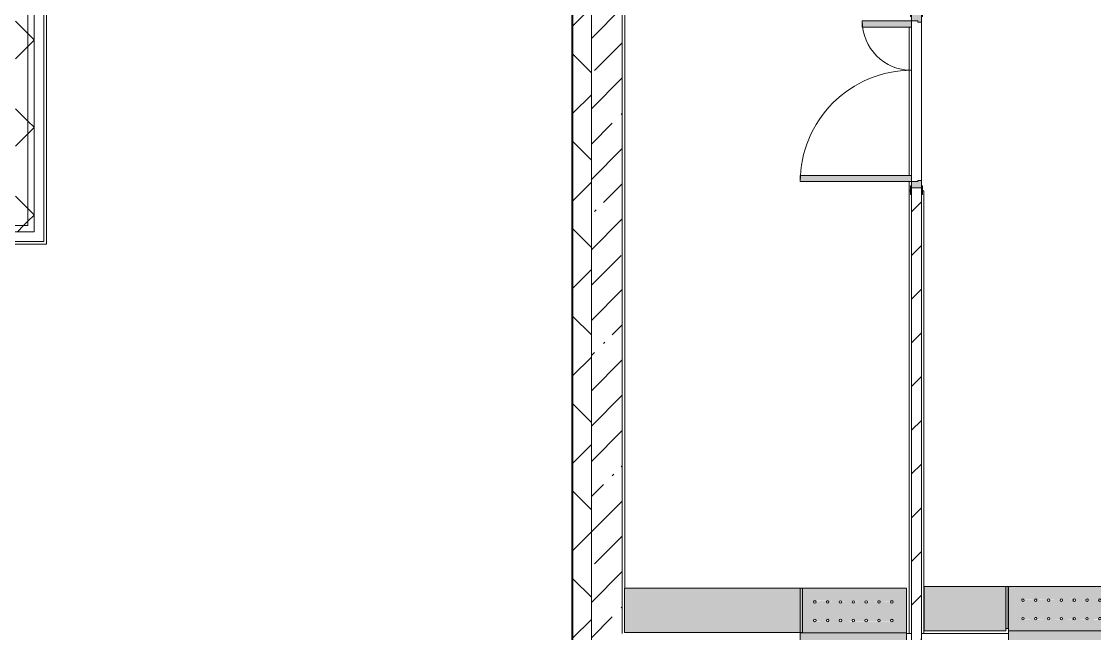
# Model space of a CAD drawing. Header units: millimetres. Extents: x 63482 to 319368, y -8553 to 29000.
# Drawn here: x 219539 to 228219, y 150 to 5100 of the extents above; entities that cross this region are included whole.
import ezdxf

# ---------------------------------------------------------------- set-up
doc = ezdxf.new("R2010")
doc.units = ezdxf.units.MM
for name, color, linetype, lineweight, true_color in [('A-DOOR-3', 7, 'Continuous', 5, 0xaaaaaa), ('A-DOOR-4', 7, 'Continuous', 5, 0xe2e2e2), ('A-DOOR-FRAM-2', 7, 'Continuous', 5, 0xe2e2e2), ('A-DOOR-FRAM-3', 7, 'Continuous', 5, 0xaaaaaa), ('A-FLOR-2', 7, 'Continuous', 5, 0xaaaaaa), ('Знаки-2', 7, 'Continuous', 5, 0xd7cfbf)]:
    doc.layers.add(name, color=color, linetype=linetype, lineweight=lineweight, true_color=true_color)
for name, color, linetype, lineweight in [('A-WALL', 7, 'Continuous', 9), ('A-WALL-4', 7, 'Continuous', 5), ('I-WALL-2', 7, 'Continuous', 5), ('Знаки', 7, 'Continuous', 5)]:
    doc.layers.add(name, color=color, linetype=linetype, lineweight=lineweight)
pattern_1 = [(45, (134788.5904492163, 0), (-353.5533905932738, 353.5533905932738), []), (135, (134788.5904492163, 0), (-353.5533905932738, -353.5533905932737), [])]

# ---------------------------------------------------------------- blocks, each defined once
blk = doc.blocks.new('110_Дверь_СКБ_2Ст - Д-5_п_ Из игровой в коридор-32215844-Общий план 3 этажа с размещением фрагментов 3_1-3_8')
at = {"layer": 'A-DOOR-4'}
for points in [[(-637.5000000000197, 940.0000000008258), (-637.5000000000197, 40.00000000082255), (-587.500000000031, 40.00000000082255), (-587.500000000031, 940.0000000008258)], [(612.5000000000081, 440.0000000008702), (612.5000000000081, 40.00000000082255), (662.4999999999967, 40.00000000082255), (662.4999999999967, 440.0000000008702)]]:
    blk.add_hatch(color=256, dxfattribs=at).paths.add_polyline_path(points)
h = blk.add_hatch(color=256, dxfattribs=at)
h.paths.add_polyline_path([(-687.4999999999736, 40.00000000082255), (-687.4999999999736, -39.99999999915926), (-627.4999999999873, -39.99999999915926), (-627.4999999999873, -9.999999999200737), (-637.5000000000197, -9.999999999200737), (-637.5000000000197, 40.00000000082255)])
h.paths.add_polyline_path([(652.499999999999, -39.99999999915926), (712.5000000000199, -39.99999999915926), (712.5000000000199, 40.00000000082255), (662.4999999999967, 40.00000000082255), (662.4999999999967, -9.999999999200737), (652.499999999999, -9.999999999200737)])
at = {"layer": 'A-DOOR-FRAM-2'}
for points in [[(-742.5000000000131, 39.9999999998523), (-672.4999999999944, 39.9999999998523), (-672.4999999999944, 47.99999999991979), (-742.5000000000131, 47.99999999991979)], [(697.500000000006, 39.9999999998523), (767.5000000000248, 39.9999999998523), (767.5000000000248, 47.99999999985048), (697.500000000006, 47.99999999985048)], [(-742.5000000000131, -48.00000000012769), (-672.4999999999944, -48.00000000012769), (-672.4999999999944, -40.00000000012951), (-742.5000000000131, -40.00000000012951)], [(697.500000000006, -48.00000000012769), (767.5000000000248, -48.00000000012769), (767.5000000000248, -40.00000000012951), (697.500000000006, -40.00000000012951)]]:
    blk.add_hatch(color=256, dxfattribs=at).paths.add_polyline_path(points)
at = {"layer": 'A-DOOR-3'}
for p, q in [((-637.5000000000118, 940.0000000009455), (-637.5000000000075, 40.00000000094519)), ((-587.5000000000095, 940.0000000009455), (-637.5000000000118, 940.0000000009455)), ((-587.5000000000051, 40.00000000094546), (-587.5000000000095, 940.0000000009455)), ((662.4999999999945, 440.000000000956), (612.4999999999922, 440.0000000009562)), ((612.4999999999922, 440.0000000009562), (612.4999999999903, 40.00000000095635)), ((662.4999999999925, 40.00000000095608), (662.4999999999945, 440.000000000956)), ((-637.5000000000075, 40.00000000094519), (-587.5000000000051, 40.00000000094546)), ((612.4999999999903, 40.00000000095635), (662.4999999999925, 40.00000000095608))]:
    blk.add_line(p, q, dxfattribs=at)
for centre, radius, start, end in [((-637.5000000000106, 40.00000000094559), 900.0000000000008, 1.590277340731758e-13, 90.00000000000017), ((662.4999999999867, 40.00000000095039), 399.9999999999997, 90.00000000000027, 180.0000000000002)]:
    blk.add_arc(centre, radius, start, end, dxfattribs=at)
at = {"layer": 'A-DOOR-FRAM-3'}
for p, q in [((-672.4999999999862, 47.99999999999711), (-742.4999999999866, 47.99999999999711)), ((-742.4999999999866, 47.99999999999711), (-742.4999999999866, 39.99999999999621)), ((-742.4999999999866, 39.99999999999621), (-672.4999999999862, 39.99999999999621)), ((-637.5000000000067, 40.00000000094891), (-687.5000000000066, 40.00000000094891)), ((-687.5000000000066, 40.00000000094891), (-687.5000000000066, -39.99999999905106)), ((-672.4999999999862, 39.99999999999621), (-672.4999999999862, 47.99999999999711)), ((-637.5000000000067, -9.999999999050361), (-637.5000000000067, 40.00000000094891)), ((662.4999999999915, 40.00000000094891), (662.4999999999915, -9.999999999050361)), ((712.4999999999934, 40.00000000094891), (662.4999999999915, 40.00000000094891)), ((767.5000000000148, 47.99999999998292), (697.5000000000155, 47.99999999998293)), ((697.5000000000155, 47.99999999998293), (697.5000000000155, 39.99999999997173)), ((697.5000000000155, 39.99999999997173), (767.5000000000148, 39.99999999997172)), ((712.4999999999934, -39.99999999905106), (712.4999999999934, 40.00000000094891)), ((767.5000000000148, 39.99999999997172), (767.5000000000148, 47.99999999998292)), ((-672.4999999999862, -40.00000000000356), (-742.4999999999866, -40.00000000000356)), ((-742.4999999999866, -40.00000000000356), (-742.4999999999866, -47.99999999999856)), ((-742.4999999999866, -47.99999999999856), (-672.4999999999862, -47.99999999999856)), ((-672.4999999999862, -39.00000000000961), (-687.4999999999865, -39.00000000000961)), ((-687.4999999999865, -39.00000000000961), (-687.4999999999865, -40.00000000000356)), ((-687.5000000000066, -39.99999999905106), (-627.5000000000077, -39.99999999905106)), ((-687.4999999999865, -40.00000000000356), (-672.4999999999862, -40.00000000000356)), ((-672.4999999999862, -40.00000000000356), (-672.4999999999862, -39.00000000000961)), ((-672.4999999999862, -47.99999999999856), (-672.4999999999862, -40.00000000000356)), ((-627.5000000000077, -9.999999999050361), (-637.5000000000067, -9.999999999050361)), ((-627.5000000000077, -39.99999999905106), (-627.5000000000077, -9.999999999050361)), ((662.4999999999915, -9.999999999050361), (652.4999999999919, -9.999999999050361)), ((652.4999999999919, -9.999999999050361), (652.4999999999919, -39.99999999905106)), ((652.4999999999919, -39.99999999905106), (712.4999999999934, -39.99999999905106)), ((712.5000000000151, -39.0000000000099), (697.5000000000155, -39.0000000000099)), ((697.5000000000155, -39.0000000000099), (697.5000000000155, -40.00000000000382)), ((697.5000000000155, -40.00000000000382), (712.5000000000151, -40.00000000000382)), ((767.5000000000144, -40.00000000000411), (697.5000000000152, -40.00000000000411)), ((697.5000000000152, -40.00000000000411), (697.5000000000152, -48.00000000001143)), ((697.5000000000152, -48.00000000001143), (767.5000000000144, -48.00000000001143)), ((712.5000000000151, -40.00000000000382), (712.5000000000151, -39.0000000000099)), ((767.5000000000144, -48.00000000001143), (767.5000000000144, -40.00000000000411))]:
    blk.add_line(p, q, dxfattribs=at)
blk = doc.blocks.new('Зашивка радиатора_ с перфорацией М1_1 - Зашивка радиатора_ с перфорацией М1_1-31131234-Общий план 3 этажа с размещением фрагментов 3_1-3_8')
at = {"layer": 'Знаки-2'}
blk.add_hatch(color=256, dxfattribs=at).paths.add_polyline_path([(-400.0000000001863, 380.0000000000176), (-430.0000000001448, 380.0000000000176), (-430.0000000001448, 180.0000000000284), (429.9999999998676, 179.9999999999937), (429.9999999998676, 379.9999999999829), (399.9999999998398, 379.9999999999829), (399.9999999998398, 373.9999999999843), (-400.0000000001863, 374.0000000000189)])
h = blk.add_hatch(color=256, dxfattribs=at)
h.paths.add_polyline_path([(-430.0000000001448, 180.0000000000284), (-430.0000000001448, -179.9354336541466), (430.2411194171826, -179.9354336541813), (430.2411194171826, 179.9999999999937), (-66.41880914469694, 180.0000000000284)])
h.paths.add_polyline_path([(-102.7500000001282, 90.3548554486125), (320.9102540377202, 85.3548554485963), (320.9102540377202, 75.35485544856392), (312.2499999998294, 70.35485544861704), (303.5897459620079, 75.35485544856392), (303.5897459620079, 85.3548554485963), (307.2499999998825, 89.01510948643627), (217.1602540377135, 85.3548554485963), (217.1602540377135, 75.35485544856392), (208.4999999998226, 70.35485544861704), (199.8397459620012, 75.35485544856392), (199.8397459620012, 85.3548554485963), (203.4999999998758, 89.01510948643627), (113.4102540377067, 85.3548554485963), (113.4102540377067, 75.35485544856392), (104.7499999998852, 70.35485544861704), (96.08974596199441, 75.35485544856392), (96.08974596199441, 85.3548554485963), (99.74999999986903, 89.01510948643627), (9.660254037699998, 85.35485544863096), (9.660254037699998, 75.35485544859857), (0.9999999998784915, 70.35485544865169), (-7.660254038012318, 75.35485544859857), (-7.660254038012318, 85.35485544863096), (-4.000000000137698, 89.01510948647092), (-94.08974596230674, 85.35485544863096), (-94.08974596230674, 75.35485544859857), (-102.7500000001282, 70.35485544865169), (-111.410254038019, 75.35485544859857), (-111.410254038019, 85.35485544863096), (-107.7500000001444, 89.01510948647092), (-197.8397459623135, 85.35485544863096), (-197.8397459623135, 75.35485544859857), (-206.500000000135, 70.35485544865169), (-215.1602540379565, 75.35485544859857), (-215.1602540379565, 85.35485544863096), (-211.5000000001512, 89.01510948647092), (-301.5897459623202, 85.35485544863096), (-301.5897459623202, 75.35485544859857), (-310.2500000001417, 70.35485544865169), (-318.9102540379632, 75.35485544859857), (-318.9102540379632, 85.35485544863096), (-310.2500000001417, 90.3548554486125), (-307.6618095490965, 90.01411371150316), (-206.500000000135, 90.3548554486125)])
h.paths.add_polyline_path([(-102.7500000001282, -59.64514455135341), (-94.08974596230674, -64.6451445513696), (-94.08974596230674, -74.64514455136732), (-97.75000000011205, -78.30539858924195), (-7.660254038012318, -74.64514455136732), (-7.660254038012318, -64.6451445513696), (0.9999999998784915, -59.64514455135341), (9.660254037699998, -64.6451445513696), (9.660254037699998, -74.64514455136732), (5.999999999825377, -78.30539858924195), (96.08974596199441, -74.64514455140197), (96.08974596199441, -64.64514455140424), (104.7499999998852, -59.64514455138806), (113.4102540377067, -64.64514455140424), (113.4102540377067, -74.64514455140197), (109.7499999998321, -78.30539858927659), (199.8397459620012, -74.64514455140197), (199.8397459620012, -64.64514455140424), (208.4999999998226, -59.64514455138806), (217.1602540377135, -64.64514455140424), (217.1602540377135, -74.64514455140197), (213.4999999998388, -78.30539858927659), (303.5897459620079, -74.64514455140197), (303.5897459620079, -64.64514455140424), (312.2499999998294, -59.64514455138806), (320.9102540377202, -64.64514455140424), (320.9102540377202, -74.64514455140197), (312.2499999998294, -79.64514455141817), (309.6618095487842, -79.30440281430883), (-318.9102540379632, -74.64514455136732), (-318.9102540379632, -64.6451445513696), (-310.2500000001417, -59.64514455135341), (-301.5897459623202, -64.6451445513696), (-301.5897459623202, -74.64514455136732), (-305.2500000001255, -78.30539858924195), (-215.1602540379565, -74.64514455136732), (-215.1602540379565, -64.6451445513696), (-206.500000000135, -59.64514455135341), (-197.8397459623135, -64.6451445513696), (-197.8397459623135, -74.64514455136732), (-201.5000000001188, -78.30539858924195), (-111.410254038019, -74.64514455136732), (-111.410254038019, -64.6451445513696), (-105.3381904511734, -59.98588628849739)])
at = {"layer": 'Знаки'}
for p, q in [((-400.0000000000076, 379.9999999999999), (-429.9999999999997, 379.9999999999999)), ((-429.9999999999995, 379.9999999999999), (-429.9999999999995, 180)), ((430.0000000000006, 379.9999999999999), (399.9999999999661, 379.9999999999999)), ((430.0000000000005, 180), (430.0000000000006, 379.9999999999999)), ((-429.9999999999995, 180), (430.0000000000005, 180)), ((430.2411194173001, 180), (-429.9999999999999, 180)), ((-430, 180), (-430, -179.9354336541608)), ((430.2411194173001, -179.9354336541608), (430.2411194173001, 180)), ((-430, -179.9354336541608), (430.2411194173001, -179.9354336541608))]:
    blk.add_line(p, q, dxfattribs=at)
for centre, radius, start, end in [((-310.25, 80.35485544861301), 10, 7.458400728031947e-13, 180.0000000000002), ((-206.4999999999999, 80.35485544861268), 10.00000000000001, 7.760553422770981e-13, 180.0000000000002), ((-102.75, 80.35485544861237), 10.00000000000001, 6.106664988409952e-13, 180.0000000000003), ((1.000000000000035, 80.35485544861172), 10.00000000000002, 8.587497639951496e-13, 180.0000000000002), ((104.75, 80.3548554486114), 10.00000000000003, 6.513775987637264e-13, 179.9999999999998), ((208.5000000000001, 80.35485544861108), 10.00000000000002, 6.424720456556304e-13, 180.0000000000002), ((312.2500000000001, 80.35485544861075), 10, 7.458400728031947e-13, 180.0000000000002), ((-310.25, 80.35485544861301), 10.00000000000006, 179.9999999999999, 0), ((-206.4999999999999, 80.35485544861268), 9.999999999999996, 180.0000000000001, 359.9999999999996), ((-102.75, 80.35485544861237), 10.00000000000002, 180.0000000000003, 5.088887490341627e-14), ((1.000000000000035, 80.35485544861172), 10.00000000000002, 180.0000000000002, 5.088887490341627e-14), ((104.75, 80.3548554486114), 10.00000000000001, 180.0000000000002, 359.9999999999996), ((208.5000000000001, 80.35485544861108), 10.00000000000003, 179.9999999999998, 0), ((312.2500000000001, 80.35485544861075), 10.00000000000002, 180.0000000000007, 5.59777623937579e-13), ((-310.2500000000003, -69.645144551387), 9.999999999999995, 8.873747561283211e-13, 180.0000000000002), ((-310.2500000000003, -69.645144551387), 10.00000000000006, 179.9999999999998, 0), ((-206.5000000000002, -69.64514455138733), 10.00000000000003, 7.327997986091917e-13, 179.9999999999998), ((-206.5000000000002, -69.64514455138733), 10.00000000000003, 179.9999999999997, 0), ((-102.7500000000002, -69.64514455138765), 10.00000000000002, 7.69694232914171e-13, 180.0000000000003), ((-102.7500000000002, -69.64514455138765), 10.00000000000002, 180.0000000000003, 5.088887490341627e-14), ((0.9999999999997642, -69.64514455138828), 10.00000000000002, 7.37888686099536e-13, 180.0000000000002), ((0.9999999999997642, -69.64514455138828), 10.00000000000002, 180.0000000000003, 5.088887490341627e-14), ((104.7499999999998, -69.64514455138861), 10.00000000000002, 7.31527576736609e-13, 180.0000000000002), ((104.7499999999998, -69.64514455138861), 10.00000000000002, 180.0000000000001, 5.088887490341627e-14), ((208.4999999999998, -69.64514455138894), 10.00000000000003, 8.142219984546574e-13, 179.9999999999998), ((208.4999999999998, -69.64514455138894), 10.00000000000003, 179.9999999999998, 0), ((312.2499999999998, -69.64514455138925), 9.999999999999998, 8.651108733580766e-13, 180.0000000000004), ((312.2499999999998, -69.64514455138925), 10, 179.9999999999997, 0)]:
    blk.add_arc(centre, radius, start, end, dxfattribs=at)
blk = doc.blocks.new('Зашивка_ торцевая панель - Зашивка_ торцевая панель Т2-31135790-Общий план 3 этажа с размещением фрагментов 3_1-3_8')
at = {"layer": 'Знаки-2'}
blk.add_hatch(color=256, dxfattribs=at).paths.add_polyline_path([(-405.9999999998731, 178.576459084382), (-411.757324584166, 179.9999999999937), (-411.757324584166, 178.576459084382)])
at = {"layer": 'Знаки'}
blk.add_line((-430, 180.0000000000061), (-405.9999999999999, 180.0000000000061), dxfattribs=at)
blk = doc.blocks.new('Зашивка радиатора_ с перфорацией М1_1 - Зашивка радиатора_ с перфорацией М1_1-V252-Общий план 3 этажа с размещением фрагментов 3_1-3_8')
at = {"layer": 'Знаки-2'}
blk.add_hatch(color=256, dxfattribs=at).paths.add_polyline_path([(-383.3564738368719, 379.9999999999829), (-430.0000000000755, 379.9999999999829), (-430.0000000000755, 179.9999999999937), (429.9999999999369, 179.9999999999937), (429.9999999999369, 379.9999999999829), (116.6248438628283, 379.9999999999829)])
h = blk.add_hatch(color=256, dxfattribs=at)
h.paths.add_polyline_path([(-383.3564738368719, 179.9999999999937), (-430.0000000000755, 179.9999999999937), (-430.0000000000755, -179.9354336541813), (430.2411194172519, -179.9354336541813), (430.2411194172519, 179.9999999999937), (116.6248438628283, 179.9999999999937)])
h.paths.add_polyline_path([(-310.2500000000724, 90.35485544857784), (-307.6618095490272, 90.01411371146851), (320.9102540377895, 85.3548554485963), (320.9102540377895, 75.35485544856392), (312.249999999968, 70.35485544861704), (303.5897459620772, 75.35485544856392), (303.5897459620772, 85.3548554485963), (307.2499999999518, 89.01510948643627), (217.1602540377828, 85.3548554485963), (217.1602540377828, 75.35485544856392), (208.4999999999613, 70.35485544861704), (199.8397459620705, 75.35485544856392), (199.8397459620705, 85.3548554485963), (203.4999999999451, 89.01510948643627), (113.410254037776, 85.3548554485963), (113.410254037776, 75.35485544856392), (104.7499999999545, 70.35485544861704), (96.08974596206372, 75.35485544856392), (96.08974596206372, 85.3548554485963), (99.74999999993834, 89.01510948643627), (9.6602540377693, 85.3548554485963), (9.6602540377693, 75.35485544856392), (0.9999999999477951, 70.35485544861704), (-7.660254037943014, 75.35485544856392), (-7.660254037943014, 85.3548554485963), (-4.000000000068394, 89.01510948643627), (-94.08974596223743, 85.3548554485963), (-94.08974596223743, 75.35485544856392), (-102.7500000000589, 70.35485544861704), (-111.4102540379497, 75.35485544856392), (-111.4102540379497, 85.3548554485963), (-107.7500000000751, 89.01510948643627), (-197.8397459622442, 85.3548554485963), (-197.8397459622442, 75.35485544856392), (-206.5000000000657, 70.35485544861704), (-215.1602540378872, 75.35485544856392), (-215.1602540378872, 85.3548554485963), (-211.5000000000819, 89.01510948643627), (-301.5897459622509, 85.3548554485963), (-301.5897459622509, 75.35485544856392), (-310.2500000000724, 70.35485544861704), (-318.9102540378939, 75.35485544856392), (-318.9102540378939, 85.3548554485963), (-312.8381904511176, 90.01411371146851)])
h.paths.add_polyline_path([(-102.7500000000589, -59.64514455138806), (-94.08974596223743, -64.64514455140424), (-94.08974596223743, -74.64514455140197), (-97.75000000004275, -78.30539858927659), (-7.660254037943014, -74.64514455140197), (-7.660254037943014, -64.64514455140424), (0.9999999999477951, -59.64514455138806), (9.6602540377693, -64.64514455140424), (9.6602540377693, -74.64514455140197), (5.999999999963984, -78.30539858927659), (96.08974596206372, -74.64514455140197), (96.08974596206372, -64.64514455140424), (104.7499999999545, -59.64514455138806), (113.410254037776, -64.64514455140424), (113.410254037776, -74.64514455140197), (116.6248438628283, -78.30539858927659), (199.8397459620705, -74.64514455140197), (199.8397459620705, -64.64514455140424), (208.4999999999613, -59.64514455138806), (217.1602540377828, -64.64514455140424), (217.1602540377828, -74.64514455140197), (213.4999999999081, -78.30539858927659), (303.5897459620772, -74.64514455140197), (303.5897459620772, -64.64514455140424), (312.249999999968, -59.64514455138806), (320.9102540377895, -64.64514455140424), (320.9102540377895, -74.64514455140197), (312.249999999968, -79.64514455141817), (309.6618095488535, -79.30440281430883), (-318.9102540378939, -74.64514455140197), (-318.9102540378939, -64.64514455140424), (-310.2500000000724, -59.64514455138806), (-301.5897459622509, -64.64514455140424), (-301.5897459622509, -74.64514455140197), (-305.2500000000562, -78.30539858927659), (-215.1602540378872, -74.64514455140197), (-215.1602540378872, -64.64514455140424), (-206.5000000000657, -59.64514455138806), (-197.8397459622442, -64.64514455140424), (-197.8397459622442, -74.64514455140197), (-201.5000000000495, -78.30539858927659), (-111.4102540379497, -74.64514455140197), (-111.4102540379497, -64.64514455140424), (-105.3381904511041, -59.98588628853204)])
at = {"layer": 'Знаки'}
for p, q in [((430.0000000000006, 379.9999999999999), (-429.9999999999997, 379.9999999999999)), ((-429.9999999999995, 379.9999999999999), (-429.9999999999995, 180)), ((430.0000000000005, 180), (430.0000000000006, 379.9999999999999)), ((-429.9999999999995, 180), (430.0000000000005, 180)), ((430.2411194173001, 180), (-429.9999999999999, 180)), ((-430, 180), (-430, -179.9354336541608)), ((430.2411194173001, -179.9354336541608), (430.2411194173001, 180)), ((-430, -179.9354336541608), (430.2411194173001, -179.9354336541608))]:
    blk.add_line(p, q, dxfattribs=at)
for centre, radius, start, end in [((-310.25, 80.35485544861301), 10, 7.458400728031947e-13, 180.0000000000002), ((-206.4999999999999, 80.35485544861268), 10.00000000000001, 7.760553422770981e-13, 180.0000000000002), ((-102.75, 80.35485544861237), 10.00000000000001, 6.106664988409952e-13, 180.0000000000003), ((1.000000000000035, 80.35485544861172), 10.00000000000002, 8.587497639951496e-13, 180.0000000000002), ((104.75, 80.3548554486114), 10.00000000000003, 6.513775987637264e-13, 179.9999999999998), ((208.5000000000001, 80.35485544861108), 10.00000000000002, 6.424720456556304e-13, 180.0000000000002), ((312.2500000000001, 80.35485544861075), 10, 7.458400728031947e-13, 180.0000000000002), ((-310.25, 80.35485544861301), 10.00000000000006, 179.9999999999999, 0), ((-206.4999999999999, 80.35485544861268), 9.999999999999996, 180.0000000000001, 359.9999999999996), ((-102.75, 80.35485544861237), 10.00000000000002, 180.0000000000003, 5.088887490341627e-14), ((1.000000000000035, 80.35485544861172), 10.00000000000002, 180.0000000000002, 5.088887490341627e-14), ((104.75, 80.3548554486114), 10.00000000000001, 180.0000000000002, 359.9999999999996), ((208.5000000000001, 80.35485544861108), 10.00000000000003, 179.9999999999998, 0), ((312.2500000000001, 80.35485544861075), 10.00000000000002, 180.0000000000007, 5.59777623937579e-13), ((-310.2500000000003, -69.645144551387), 9.999999999999995, 8.873747561283211e-13, 180.0000000000002), ((-310.2500000000003, -69.645144551387), 10.00000000000006, 179.9999999999998, 0), ((-206.5000000000002, -69.64514455138733), 10.00000000000003, 7.327997986091917e-13, 179.9999999999998), ((-206.5000000000002, -69.64514455138733), 10.00000000000003, 179.9999999999997, 0), ((-102.7500000000002, -69.64514455138765), 10.00000000000002, 7.69694232914171e-13, 180.0000000000003), ((-102.7500000000002, -69.64514455138765), 10.00000000000002, 180.0000000000003, 5.088887490341627e-14), ((0.9999999999997642, -69.64514455138828), 10.00000000000002, 7.37888686099536e-13, 180.0000000000002), ((0.9999999999997642, -69.64514455138828), 10.00000000000002, 180.0000000000003, 5.088887490341627e-14), ((104.7499999999998, -69.64514455138861), 10.00000000000002, 7.31527576736609e-13, 180.0000000000002), ((104.7499999999998, -69.64514455138861), 10.00000000000002, 180.0000000000001, 5.088887490341627e-14), ((208.4999999999998, -69.64514455138894), 10.00000000000003, 8.142219984546574e-13, 179.9999999999998), ((208.4999999999998, -69.64514455138894), 10.00000000000003, 179.9999999999998, 0), ((312.2499999999998, -69.64514455138925), 9.999999999999998, 8.651108733580766e-13, 180.0000000000004), ((312.2499999999998, -69.64514455138925), 10, 179.9999999999997, 0)]:
    blk.add_arc(centre, radius, start, end, dxfattribs=at)
blk = doc.blocks.new('Зашивка без перфорации М3 - М3_17-V262-Общий план 3 этажа с размещением фрагментов 3_1-3_8')
at = {"layer": 'Знаки-2'}
blk.add_hatch(color=256, dxfattribs=at).paths.add_polyline_path([(-265.1920695314535, 179.9999999999937), (-430.0000000001448, 179.9999999999937), (-430.0000000001448, -179.9354336541813), (230.2411194171588, -179.9354336541813), (230.2411194171588, 179.9999999999937)])
at = {"layer": 'Знаки'}
for p, q in [((230.2411194173001, 180), (-430, 180)), ((-430, 180), (-430, -179.9354336541608)), ((230.2411194173001, -179.9354336541608), (230.2411194173001, 180)), ((-430, -179.9354336541608), (230.2411194173001, -179.9354336541608))]:
    blk.add_line(p, q, dxfattribs=at)
blk = doc.blocks.new('Зашивка_ опоясывающая панель - Зашивка_ опоясывающая панель-V265-Общий план 3 этажа с размещением фрагментов 3_1-3_8')
at = {"layer": 'Знаки-2'}
blk.add_hatch(color=256, dxfattribs=at).paths.add_polyline_path([(-426.6228486378663, -159.9999999999636), (-405.9999999998731, -159.9999999999636), (-405.9999999998731, 180.0000000000284), (-426.6228486378663, 179.9354336541813), (-426.6228486378663, -28.69277890230033)])
at = {"layer": 'Знаки'}
for p, q in [((-430, 180.0000000000061), (-405.9999999999999, 180.0000000000061)), ((-405.9999999999999, 180.0000000000061), (-405.9999999999999, -159.9999999999999)), ((-426.6228486379408, -159.9999999999999), (-405.9999999999999, -159.9999999999999))]:
    blk.add_line(p, q, dxfattribs=at)
blk = doc.blocks.new('Зашивка без перфорации М3_2_1 - М3_2_17-32617514-Общий план 3 этажа с размещением фрагментов 3_1-3_8')
at = {"layer": 'Знаки-2'}
blk.add_hatch(color=256, dxfattribs=at).paths.add_polyline_path([(1010.241119417189, 179.9999999999937), (-430.0000000000755, 179.9999999999937), (-430.0000000000755, -179.9354336541813), (1010.241119417189, -179.9354336541813)])
at = {"layer": 'Знаки'}
for p, q in [((1010.2411194173, 180), (-429.9999999999998, 180)), ((-430, 180), (-430, -179.9354336541608)), ((1010.2411194173, -179.9354336541608), (1010.2411194173, 180)), ((-430, -179.9354336541608), (1010.2411194173, -179.9354336541608))]:
    blk.add_line(p, q, dxfattribs=at)

msp = doc.modelspace()

# ---------------------------------------------------------------- hatches: boundary and pattern name
at = {"layer": 'A-WALL-4'}
h = msp.add_hatch(dxfattribs=at)
h.set_pattern_fill('FP_52', color=256, style=0, pattern_type=2)
h.set_pattern_definition(pattern_1)
h.paths.add_polyline_path([(223998.5904492176, -99.9999946645783), (224148.5904492176, -99.9999946645783), (224148.5904492176, 10392.00000533525), (223998.5904492176, 10392.00000533525), (223998.5904492176, 913.4445800727788)])
h = msp.add_hatch(dxfattribs=at)
h.set_pattern_fill('FP_52', color=256, style=0, pattern_type=2)
h.set_pattern_definition(pattern_1)
h.paths.add_polyline_path([(219590.1914469056, 3449.999999997968), (219590.1914469056, 10242.00000533525), (219490.1914469056, 10242.00000533525), (219490.1914469056, 3449.999999997968)])
h = msp.add_hatch(dxfattribs=at)
h.set_pattern_fill('FP_52', color=256, style=0, pattern_type=2)
h.set_pattern_definition(pattern_1)
h.paths.add_polyline_path([(219640.1914469056, 3399.999999998014), (219640.1914469056, 10242.00000533525), (219590.1914469056, 10242.00000533525), (219590.1914469056, 3399.999999998014)])
h = msp.add_hatch(dxfattribs=at)
h.set_pattern_fill('FP_52', color=256, style=0, pattern_type=2)
h.set_pattern_definition(pattern_1)
h.paths.add_polyline_path([(210488.5904421941, 3399.999999998014), (211868.590449217, 3399.999999998014), (211868.590449217, 3449.999999998003), (210488.5904421941, 3449.999999998003)])
h.paths.add_polyline_path([(219590.1914469056, 3399.999999998014), (219590.1914469056, 3449.999999997968), (218888.5904349021, 3449.999999998003), (218888.5904349021, 3399.999999998014), (219490.1914469056, 3399.999999998014)])
h.paths.add_polyline_path([(216188.5904349022, 3399.999999998014), (216188.5904349022, 3449.999999998003), (214868.590449217, 3449.999999998003), (214868.590449217, 3399.999999998014), (215835.4016045496, 3399.999999998014)])
h.paths.add_polyline_path([(217835.3268753483, 3399.999999998014), (217988.5904349021, 3399.999999998014), (217988.5904349021, 3449.999999998003), (217088.5904349021, 3449.999999998003), (217088.5904349021, 3399.999999998014), (217335.3455576486, 3399.999999998014)])
at = {"layer": 'I-WALL-2'}
h = msp.add_hatch(dxfattribs=at)
h.set_pattern_fill('FP_53', color=256, style=0, pattern_type=2)
h.set_pattern_definition([(45, (134788.5904492163, 0), (-176.7766952966369, 176.7766952966369), [])])
h.paths.add_polyline_path([(226818.5904492149, 100.0000053352723), (226818.5904492149, 3755.000005335325), (226738.5904492148, 3755.000005335325), (226738.5904492148, 100.0000053352723)])
h.paths.add_polyline_path([(226788.5904492139, 5155.000005335388), (226818.5904492149, 5155.000005335388), (226818.5904492149, 10400.00000533563), (226738.5904492149, 10400.00000533563), (226738.5904492148, 5155.000005335388)])
h = msp.add_hatch(dxfattribs=at)
h.set_pattern_fill('FP_48', color=256, style=0, pattern_type=2)
h.set_pattern_definition([(45, (134788.5904492163, 0), (-285.1231318439457, 285.1231318439457), []), (45, (135073.7134492163, 0), (-285.1231318439457, 285.1231318439457), [504.031, -100.806, 16.764, -84.042])])
h.paths.add_polyline_path([(224398.5904492176, 100.0000053353069), (224398.5904492176, 7699.999948784248), (224148.5904492176, 7699.999948784248), (224148.5904492176, 100.0000053353069), (224335.0840054443, 100.0000053353069)])

# ---------------------------------------------------------------- linework, layer by layer
at = {"layer": 'A-FLOR-2'}
for p, q in [((224418.5904492147, 10380.00000533563), (224418.5904492147, 517.2944135593226)), ((226718.5904492147, 3855.000005335342), (226718.5904492147, 5055.000005335371)), ((226718.5904492147, 3805.000005335331), (226718.5904492147, 150.0000053354045)), ((226718.5904492147, 3730.000005335347), (226730.5904492147, 3730.000005335347)), ((226826.5904492147, 3730.000005335347), (226838.5904492147, 3730.000005335347)), ((226838.5904492147, 3730.000005335347), (226838.5904492147, 150.0000053353952))]:
    msp.add_line(p, q, dxfattribs=at)
at = {"layer": 'A-WALL'}
for p, q in [((223995.5904492175, 10395.00000533524), (223995.5904492175, -252.999994664589)), ((223998.5904492175, 10392.00000533524), (223998.5904492175, -249.9999946645891)), ((219590.1914469055, 10242.00000533526), (219590.1914469055, 3449.999999997978)), ((219640.1914469055, 10242.00000533526), (219640.1914469055, 3399.999999997977)), ((219720.1914469055, 10242.00000533526), (219720.1914469055, 3319.999999997976)), ((218888.590434902, 3449.99999999798), (219590.1914469055, 3449.999999997978)), ((218888.590434902, 3399.99999999798), (219640.1914469055, 3399.999999997977)), ((218888.590434902, 3319.99999999798), (219720.1914469055, 3319.999999997976))]:
    msp.add_line(p, q, dxfattribs=at)
at = {"layer": 'A-WALL-4'}
for p, q in [((223990.5904492175, 10400.00000533524), (223990.5904492175, -257.9999946645891)), ((219740.1914469055, 3299.999999997977), (219740.1914469055, 10242.00000533526)), ((210646.590442194, 3299.999999998007), (219740.1914469055, 3299.999999997977))]:
    msp.add_line(p, q, dxfattribs=at)
at = {"layer": 'I-WALL-2'}
for p, q in [((224148.5904492175, 10400.00000533563), (224148.5904492175, -100.0000000019269)), ((224398.5904492175, 149.9999999980722), (224398.5904492175, 10400.00000533563)), ((226738.5904492147, 3855.00000533535), (226738.5904492147, 5055.000005335343)), ((226818.5904492147, 5095.00000533532), (226818.5904492147, 3815.000005335374)), ((226738.5904492147, 3700.000005335373), (226738.5904492147, 100.0000053352874)), ((226818.5904492147, 100.0000053352874), (226818.5904492147, 3700.000005335373)), ((226698.5904670983, 150.0000053354022), (226738.5904492147, 150.0000053354021)), ((226818.5904492147, 150.0000053354019), (227521.5780732048, 150.0000053353996))]:
    msp.add_line(p, q, dxfattribs=at)

# ---------------------------------------------------------------- block references
at = {"layer": 'A-DOOR-3', "rotation": 89.99999999999991}
msp.add_blockref('110_Дверь_СКБ_2Ст - Д-5_п_ Из игровой в коридор-32215844-Общий план 3 этажа с размещением фрагментов 3_1-3_8', (226778.5904492147, 4442.500005335354), dxfattribs=at)
at = {"layer": 'Знаки', "rotation": 180}
for name, p in [('Зашивка без перфорации М3 - М3_17-V262-Общий план 3 этажа с размещением фрагментов 3_1-3_8', (227069.7798421109, 350.4999999980528)), ('Зашивка радиатора_ с перфорацией М1_1 - Зашивка радиатора_ с перфорацией М1_1-V252-Общий план 3 этажа с размещением фрагментов 3_1-3_8', (227951.5780732048, 350.4999999980584)), ('Зашивка без перфорации М3_2_1 - М3_2_17-32617514-Общий план 3 этажа с размещением фрагментов 3_1-3_8', (225426.833172283, 337.3589799051583)), ('Зашивка радиатора_ с перфорацией М1_1 - Зашивка радиатора_ с перфорацией М1_1-31131234-Общий план 3 этажа с размещением фрагментов 3_1-3_8', (226268.5904670983, 336.0000053353806))]:
    msp.add_blockref(name, p, dxfattribs=at)
at = {"layer": 'Знаки'}
for name, p in [('Зашивка_ опоясывающая панель - Зашивка_ опоясывающая панель-V265-Общий план 3 этажа с размещением фрагментов 3_1-3_8', (227926.4026907489, 350.4999999980557)), ('Зашивка_ торцевая панель - Зашивка_ торцевая панель Т2-31135790-Общий план 3 этажа с размещением фрагментов 3_1-3_8', (226268.5904968673, 337.3589799051507))]:
    msp.add_blockref(name, p, dxfattribs=at)

doc.saveas('drawing.dxf')
